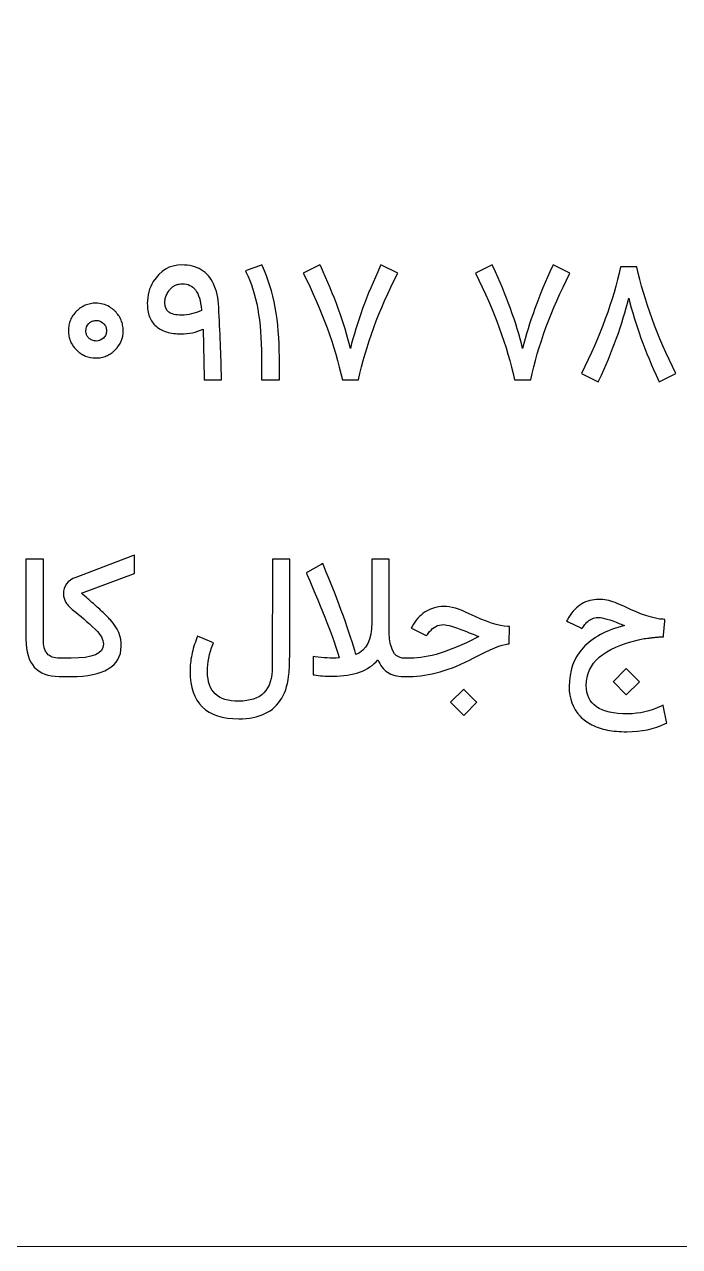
# Model space of a CAD drawing. Header units: millimetres. Extents: x -33 to 258, y -95 to 44.
# Drawn here: x 158.66 to 169.33, y -43.24 to -23.34 of the extents above; entities that cross this region are included whole.
import ezdxf

# ---------------------------------------------------------------- set-up
doc = ezdxf.new("R2010")
doc.units = ezdxf.units.MM
doc.header["$MEASUREMENT"] = 0
doc.layers.add('Layer 1', color=7, linetype='Continuous')

msp = doc.modelspace()

# ---------------------------------------------------------------- linework, layer by layer
at = {"layer": 'Layer 1', "color": 250, "lineweight": 18}
msp.add_open_spline([(150.0391, -3.4437), (150.0391, -3.4437), (185.0439, -3.4437), (185.0439, -3.4437), (186.3644, -3.4437), (187.4415, -4.5208), (187.4415, -5.8413), (187.4415, -5.8413), (187.4415, -40.8461), (187.4415, -40.8461), (187.4415, -42.1666), (186.3644, -43.2437), (185.0439, -43.2437), (185.0439, -43.2437), (150.0391, -43.2437), (150.0391, -43.2437), (148.7186, -43.2437), (147.6415, -42.1666), (147.6415, -40.8461), (147.6415, -40.8461), (147.6415, -5.8413), (147.6415, -5.8413), (147.6415, -4.5208), (148.7186, -3.4437), (150.0391, -3.4437)], degree=3, knots=[0, 0, 0, 0, 0.125, 0.125, 0.125, 0.25, 0.25, 0.25, 0.375, 0.375, 0.375, 0.5, 0.5, 0.5, 0.625, 0.625, 0.625, 0.75, 0.75, 0.75, 0.875, 0.875, 0.875, 1, 1, 1, 1], dxfattribs=at)
at = {"layer": 'Layer 1', "color": 250}
for points, knots in [([(161.2182, -28.3816), (161.128, -28.3816), (161.0478, -28.3712), (160.978, -28.3499), (160.9091, -28.3295), (160.8516, -28.2987), (160.8054, -28.257), (160.7587, -28.2162), (160.723, -28.165), (160.6994, -28.103), (160.6754, -28.0418), (160.6636, -27.9706), (160.6636, -27.8891), (160.6636, -27.7559), (160.6962, -27.6367), (160.7614, -27.5321), (160.8738, -27.3509), (161.0284, -27.2603), (161.225, -27.2603), (161.3495, -27.2603), (161.456, -27.2861), (161.5434, -27.3386), (161.63, -27.3908), (161.697, -27.4678), (161.7437, -27.5693), (161.7917, -27.6712), (161.8193, -27.7971), (161.8275, -27.9476), (161.8487, -28.3476), (161.8633, -28.7327), (161.8714, -29.1024), (161.8714, -29.1024), (161.8714, -29.1292), (161.8714, -29.1292), (161.8714, -29.1292), (161.8447, -29.1292), (161.8447, -29.1292), (161.8447, -29.1292), (161.6164, -29.1292), (161.6164, -29.1292), (161.6164, -29.1292), (161.5901, -29.1292), (161.5901, -29.1292), (161.5901, -29.1292), (161.5901, -29.1038), (161.5901, -29.1038), (161.5901, -29.1038), (161.5725, -28.3059), (161.5725, -28.3059), (161.4591, -28.3567), (161.3414, -28.3816), (161.2182, -28.3816)], [0, 0, 0, 0, 0.0588235, 0.0588235, 0.0588235, 0.1176471, 0.1176471, 0.1176471, 0.1764706, 0.1764706, 0.1764706, 0.2352941, 0.2352941, 0.2352941, 0.2941176, 0.2941176, 0.2941176, 0.3529412, 0.3529412, 0.3529412, 0.4117647, 0.4117647, 0.4117647, 0.4705882, 0.4705882, 0.4705882, 0.5294118, 0.5294118, 0.5294118, 0.5882353, 0.5882353, 0.5882353, 0.6470588, 0.6470588, 0.6470588, 0.7058824, 0.7058824, 0.7058824, 0.7647059, 0.7647059, 0.7647059, 0.8235294, 0.8235294, 0.8235294, 0.8823529, 0.8823529, 0.8823529, 0.9411765, 0.9411765, 0.9411765, 1, 1, 1, 1]), ([(162.5415, -27.2816), (162.7236, -27.6817), (162.8151, -28.1745), (162.8151, -28.7612), (162.8151, -28.7612), (162.8151, -29.1024), (162.8151, -29.1024), (162.8151, -29.1024), (162.8151, -29.1292), (162.8151, -29.1292), (162.8151, -29.1292), (162.7884, -29.1292), (162.7884, -29.1292), (162.7884, -29.1292), (162.5505, -29.1292), (162.5505, -29.1292), (162.5505, -29.1292), (162.5243, -29.1292), (162.5243, -29.1292), (162.5243, -29.1292), (162.5243, -29.1024), (162.5243, -29.1024), (162.5243, -29.1024), (162.5243, -28.7576), (162.5243, -28.7576), (162.5243, -28.1768), (162.4409, -27.7183), (162.2746, -27.3808), (162.2746, -27.3808), (162.2615, -27.3545), (162.2615, -27.3545), (162.2615, -27.3545), (162.2891, -27.3437), (162.2891, -27.3437), (162.2891, -27.3437), (162.5084, -27.2666), (162.5084, -27.2666), (162.5084, -27.2666), (162.5311, -27.259), (162.5311, -27.259), (162.5311, -27.259), (162.5415, -27.2816), (162.5415, -27.2816)], [0, 0, 0, 0, 0.0714286, 0.0714286, 0.0714286, 0.1428571, 0.1428571, 0.1428571, 0.2142857, 0.2142857, 0.2142857, 0.2857143, 0.2857143, 0.2857143, 0.3571429, 0.3571429, 0.3571429, 0.4285714, 0.4285714, 0.4285714, 0.5, 0.5, 0.5, 0.5714286, 0.5714286, 0.5714286, 0.6428571, 0.6428571, 0.6428571, 0.7142857, 0.7142857, 0.7142857, 0.7857143, 0.7857143, 0.7857143, 0.8571429, 0.8571429, 0.8571429, 0.9285714, 0.9285714, 0.9285714, 1, 1, 1, 1]), ([(164.7424, -27.3944), (164.4353, -27.9969), (164.2228, -28.5751), (164.105, -29.1292), (164.105, -29.1292), (163.8408, -29.1292), (163.8408, -29.1292), (163.7208, -28.5823), (163.5088, -28.0037), (163.2052, -27.3944), (163.2052, -27.3944), (163.4761, -27.2562), (163.4761, -27.2562), (163.4761, -27.2562), (163.4879, -27.2816), (163.4879, -27.2816), (163.7081, -27.7541), (163.8698, -28.2003), (163.9722, -28.6208), (164.0759, -28.1995), (164.2377, -27.7532), (164.4584, -27.2816), (164.4584, -27.2816), (164.4701, -27.2562), (164.4701, -27.2562), (164.4701, -27.2562), (164.7424, -27.3944), (164.7424, -27.3944)], [0, 0, 0, 0, 0.1111111, 0.1111111, 0.1111111, 0.2222222, 0.2222222, 0.2222222, 0.3333333, 0.3333333, 0.3333333, 0.4444444, 0.4444444, 0.4444444, 0.5555556, 0.5555556, 0.5555556, 0.6666667, 0.6666667, 0.6666667, 0.7777778, 0.7777778, 0.7777778, 0.8888889, 0.8888889, 0.8888889, 1, 1, 1, 1]), ([(167.5479, -27.3944), (167.2408, -27.9969), (167.0283, -28.5751), (166.9105, -29.1292), (166.9105, -29.1292), (166.6463, -29.1292), (166.6463, -29.1292), (166.5263, -28.5823), (166.3143, -28.0037), (166.0107, -27.3944), (166.0107, -27.3944), (166.2816, -27.2562), (166.2816, -27.2562), (166.2816, -27.2562), (166.2934, -27.2816), (166.2934, -27.2816), (166.5136, -27.7541), (166.6753, -28.2003), (166.7777, -28.6208), (166.8814, -28.1995), (167.0432, -27.7532), (167.2639, -27.2816), (167.2639, -27.2816), (167.2756, -27.2562), (167.2756, -27.2562), (167.2756, -27.2562), (167.5479, -27.3944), (167.5479, -27.3944)], [0, 0, 0, 0, 0.1111111, 0.1111111, 0.1111111, 0.2222222, 0.2222222, 0.2222222, 0.3333333, 0.3333333, 0.3333333, 0.4444444, 0.4444444, 0.4444444, 0.5555556, 0.5555556, 0.5555556, 0.6666667, 0.6666667, 0.6666667, 0.7777778, 0.7777778, 0.7777778, 0.8888889, 0.8888889, 0.8888889, 1, 1, 1, 1]), ([(168.0087, -29.1649), (168.0087, -29.1649), (167.7378, -29.0267), (167.7378, -29.0267), (168.0413, -28.4174), (168.2533, -27.8389), (168.3734, -27.2921), (168.3734, -27.2921), (168.6375, -27.2921), (168.6375, -27.2921), (168.7572, -27.8389), (168.9692, -28.4174), (169.2736, -29.0267), (169.2736, -29.0267), (169.0027, -29.1649), (169.0027, -29.1649), (169.0027, -29.1649), (168.9909, -29.1409), (168.9909, -29.1409), (168.7703, -28.6675), (168.609, -28.2208), (168.5061, -27.8003), (168.4029, -28.2235), (168.2406, -28.6702), (168.0205, -29.1409), (168.0205, -29.1409), (168.0087, -29.1649), (168.0087, -29.1649)], [0, 0, 0, 0, 0.1111111, 0.1111111, 0.1111111, 0.2222222, 0.2222222, 0.2222222, 0.3333333, 0.3333333, 0.3333333, 0.4444444, 0.4444444, 0.4444444, 0.5555556, 0.5555556, 0.5555556, 0.6666667, 0.6666667, 0.6666667, 0.7777778, 0.7777778, 0.7777778, 0.8888889, 0.8888889, 0.8888889, 1, 1, 1, 1]), ([(161.2223, -28.0767), (161.3328, -28.0767), (161.4406, -28.0518), (161.5462, -28.0024), (161.5462, -28.0024), (161.5448, -27.9888), (161.5448, -27.9888), (161.5384, -27.9145), (161.5275, -27.8511), (161.5117, -27.799), (161.4954, -27.746), (161.475, -27.702), (161.4492, -27.6676), (161.4224, -27.634), (161.3917, -27.6087), (161.3564, -27.5919), (161.3219, -27.5751), (161.282, -27.5671), (161.2367, -27.5671), (161.2182, -27.5671), (161.2005, -27.5683), (161.1837, -27.5707), (161.1669, -27.5734), (161.151, -27.5779), (161.1361, -27.5842), (161.1208, -27.5892), (161.1067, -27.5965), (161.0936, -27.6055), (161.08, -27.6132), (161.0673, -27.6232), (161.0551, -27.6345), (161.0432, -27.6459), (161.0324, -27.659), (161.022, -27.673), (161.0048, -27.6961), (160.9912, -27.7188), (160.9807, -27.7405), (160.9699, -27.7637), (160.9622, -27.7863), (160.9568, -27.8085), (160.9512, -27.8316), (160.9486, -27.8542), (160.9486, -27.8774), (160.9486, -27.9448), (160.9703, -27.9947), (161.0138, -28.0273), (161.0573, -28.0599), (161.1266, -28.0767), (161.2223, -28.0767)], [0, 0, 0, 0, 0.0625, 0.0625, 0.0625, 0.125, 0.125, 0.125, 0.1875, 0.1875, 0.1875, 0.25, 0.25, 0.25, 0.3125, 0.3125, 0.3125, 0.375, 0.375, 0.375, 0.4375, 0.4375, 0.4375, 0.5, 0.5, 0.5, 0.5625, 0.5625, 0.5625, 0.625, 0.625, 0.625, 0.6875, 0.6875, 0.6875, 0.75, 0.75, 0.75, 0.8125, 0.8125, 0.8125, 0.875, 0.875, 0.875, 0.9375, 0.9375, 0.9375, 1, 1, 1, 1]), ([(159.4526, -28.083), (159.4689, -28.059), (159.4879, -28.0363), (159.5093, -28.0146), (159.531, -27.9933), (159.5541, -27.9743), (159.5777, -27.9575), (159.6016, -27.9412), (159.6271, -27.9272), (159.6533, -27.9158), (159.7067, -27.8937), (159.7634, -27.8828), (159.8245, -27.8828), (159.8653, -27.8828), (159.9043, -27.8878), (159.941, -27.8973), (159.9777, -27.9073), (160.0126, -27.9222), (160.0466, -27.9426), (160.0525, -27.9458), (160.0588, -27.9499), (160.0656, -27.9543), (160.0724, -27.9589), (160.0787, -27.9635), (160.0846, -27.9675), (160.0909, -27.9721), (160.0973, -27.977), (160.1036, -27.9825), (160.1095, -27.9874), (160.1154, -27.9929), (160.1213, -27.9983), (160.1272, -28.0033), (160.1331, -28.0087), (160.1394, -28.0142), (160.1825, -28.0586), (160.2155, -28.1066), (160.2372, -28.1587), (160.2482, -28.1855), (160.2563, -28.2126), (160.2622, -28.2412), (160.2676, -28.2692), (160.2708, -28.2991), (160.2708, -28.33), (160.2708, -28.4522), (160.2269, -28.5569), (160.1394, -28.6448), (160.1286, -28.6552), (160.1177, -28.6652), (160.1059, -28.6751), (160.0946, -28.6847), (160.0828, -28.6938), (160.0701, -28.7014), (160.0466, -28.7177), (160.0212, -28.7309), (159.9944, -28.7422), (159.9682, -28.7531), (159.9405, -28.7612), (159.9124, -28.7667), (159.8839, -28.7721), (159.8549, -28.7749), (159.8245, -28.7749), (159.7634, -28.7749), (159.7067, -28.764), (159.6533, -28.7427), (159.6492, -28.7408), (159.6447, -28.7391), (159.6402, -28.7368), (159.6356, -28.7345), (159.6315, -28.7323), (159.6275, -28.73), (159.6234, -28.7282), (159.6193, -28.7259), (159.6148, -28.7237), (159.6107, -28.7214), (159.6066, -28.7196), (159.603, -28.7177), (159.5862, -28.7078), (159.5699, -28.6969), (159.5546, -28.6843), (159.5391, -28.672), (159.5237, -28.6588), (159.5088, -28.6448), (159.5006, -28.6357), (159.4929, -28.6267), (159.4848, -28.6172), (159.477, -28.6081), (159.4694, -28.5986), (159.4621, -28.5895), (159.4553, -28.58), (159.4485, -28.5705), (159.4426, -28.561), (159.4363, -28.551), (159.4304, -28.541), (159.4249, -28.5311), (159.42, -28.5211), (159.415, -28.5107), (159.4105, -28.4999), (159.4, -28.4736), (159.3919, -28.4459), (159.3864, -28.4178), (159.3815, -28.3893), (159.3787, -28.3599), (159.3787, -28.3295), (159.3787, -28.2987), (159.3815, -28.2692), (159.3864, -28.2412), (159.3919, -28.2126), (159.4, -28.1855), (159.4114, -28.1587), (159.4222, -28.1324), (159.4358, -28.1071), (159.4526, -28.083)], [0, 0, 0, 0, 0.027027, 0.027027, 0.027027, 0.0540541, 0.0540541, 0.0540541, 0.0810811, 0.0810811, 0.0810811, 0.1081081, 0.1081081, 0.1081081, 0.1351351, 0.1351351, 0.1351351, 0.1621622, 0.1621622, 0.1621622, 0.1891892, 0.1891892, 0.1891892, 0.2162162, 0.2162162, 0.2162162, 0.2432432, 0.2432432, 0.2432432, 0.2702703, 0.2702703, 0.2702703, 0.2972973, 0.2972973, 0.2972973, 0.3243243, 0.3243243, 0.3243243, 0.3513514, 0.3513514, 0.3513514, 0.3783784, 0.3783784, 0.3783784, 0.4054054, 0.4054054, 0.4054054, 0.4324324, 0.4324324, 0.4324324, 0.4594595, 0.4594595, 0.4594595, 0.4864865, 0.4864865, 0.4864865, 0.5135135, 0.5135135, 0.5135135, 0.5405405, 0.5405405, 0.5405405, 0.5675676, 0.5675676, 0.5675676, 0.5945946, 0.5945946, 0.5945946, 0.6216216, 0.6216216, 0.6216216, 0.6486486, 0.6486486, 0.6486486, 0.6756757, 0.6756757, 0.6756757, 0.7027027, 0.7027027, 0.7027027, 0.7297297, 0.7297297, 0.7297297, 0.7567568, 0.7567568, 0.7567568, 0.7837838, 0.7837838, 0.7837838, 0.8108108, 0.8108108, 0.8108108, 0.8378378, 0.8378378, 0.8378378, 0.8648649, 0.8648649, 0.8648649, 0.8918919, 0.8918919, 0.8918919, 0.9189189, 0.9189189, 0.9189189, 0.9459459, 0.9459459, 0.9459459, 0.972973, 0.972973, 0.972973, 1, 1, 1, 1]), ([(159.6628, -28.3313), (159.6628, -28.3404), (159.6633, -28.349), (159.6646, -28.358), (159.666, -28.3667), (159.6682, -28.3753), (159.6705, -28.3838), (159.6732, -28.3921), (159.6764, -28.4001), (159.68, -28.4079), (159.6836, -28.4151), (159.6877, -28.4224), (159.6931, -28.4287), (159.6986, -28.4355), (159.7045, -28.4423), (159.7103, -28.4495), (159.7194, -28.4573), (159.7281, -28.4646), (159.7371, -28.4709), (159.7457, -28.4767), (159.7552, -28.4817), (159.7648, -28.4853), (159.7851, -28.4935), (159.8074, -28.4976), (159.8313, -28.4985), (159.878, -28.4976), (159.9179, -28.4813), (159.951, -28.4495), (159.9668, -28.4337), (159.9785, -28.4156), (159.9868, -28.3952), (159.9908, -28.3852), (159.994, -28.3753), (159.9958, -28.3644), (159.9976, -28.3539), (159.9985, -28.3426), (159.9985, -28.3313), (159.9985, -28.3073), (159.9944, -28.2855), (159.9868, -28.266), (159.9831, -28.2565), (159.9781, -28.2475), (159.9717, -28.2385), (159.9659, -28.2298), (159.9586, -28.2208), (159.951, -28.2117), (159.9179, -28.18), (159.8775, -28.1641), (159.83, -28.1641), (159.8187, -28.1641), (159.8074, -28.165), (159.796, -28.1673), (159.7851, -28.1696), (159.7747, -28.1723), (159.7648, -28.1759), (159.7588, -28.1787), (159.7525, -28.1818), (159.7462, -28.1855), (159.7403, -28.1891), (159.7344, -28.1927), (159.7285, -28.1972), (159.7226, -28.2017), (159.7167, -28.2067), (159.7103, -28.2117), (159.6787, -28.2448), (159.6628, -28.2847), (159.6628, -28.3313)], [0, 0, 0, 0, 0.0454545, 0.0454545, 0.0454545, 0.0909091, 0.0909091, 0.0909091, 0.1363636, 0.1363636, 0.1363636, 0.1818182, 0.1818182, 0.1818182, 0.2272727, 0.2272727, 0.2272727, 0.2727273, 0.2727273, 0.2727273, 0.3181818, 0.3181818, 0.3181818, 0.3636364, 0.3636364, 0.3636364, 0.4090909, 0.4090909, 0.4090909, 0.4545455, 0.4545455, 0.4545455, 0.5, 0.5, 0.5, 0.5454545, 0.5454545, 0.5454545, 0.5909091, 0.5909091, 0.5909091, 0.6363636, 0.6363636, 0.6363636, 0.6818182, 0.6818182, 0.6818182, 0.7272727, 0.7272727, 0.7272727, 0.7727273, 0.7727273, 0.7727273, 0.8181818, 0.8181818, 0.8181818, 0.8636364, 0.8636364, 0.8636364, 0.9090909, 0.9090909, 0.9090909, 0.9545455, 0.9545455, 0.9545455, 1, 1, 1, 1]), ([(159.2573, -33.9609), (159.2573, -33.9609), (159.2568, -33.9609), (159.2568, -33.9609), (159.2568, -33.9609), (159.2556, -33.9609), (159.2556, -33.9609), (159.2556, -33.9609), (159.2555, -33.9609), (159.2555, -33.9609), (159.2555, -33.9609), (159.2553, -33.9609), (159.2553, -33.9609), (159.2553, -33.9609), (159.2549, -33.9609), (159.2549, -33.9609), (159.2549, -33.9609), (159.2545, -33.9609), (159.2545, -33.9609), (159.2545, -33.9609), (159.2544, -33.9609), (159.2544, -33.9609), (159.2544, -33.9609), (159.2537, -33.9609), (159.2537, -33.9609), (159.2537, -33.9609), (159.253, -33.9609), (159.253, -33.9609), (159.253, -33.9609), (159.2522, -33.9609), (159.2522, -33.9609), (159.2522, -33.9609), (159.2519, -33.9609), (159.2519, -33.9609), (159.2519, -33.9609), (159.2512, -33.9609), (159.2512, -33.9609), (159.2512, -33.9609), (159.2502, -33.9609), (159.2502, -33.9609), (159.2502, -33.9609), (159.2495, -33.9609), (159.2495, -33.9609), (159.2495, -33.9609), (159.2491, -33.9609), (159.2491, -33.9609), (159.2491, -33.9609), (159.2479, -33.9609), (159.2479, -33.9609), (159.2479, -33.9609), (159.2473, -33.9609), (159.2473, -33.9609), (159.2473, -33.9609), (159.2467, -33.9609), (159.2467, -33.9609), (159.2467, -33.9609), (159.2454, -33.9609), (159.2454, -33.9609), (159.2454, -33.9609), (159.2452, -33.9609), (159.2452, -33.9609), (159.2452, -33.9609), (159.2442, -33.9609), (159.2442, -33.9609), (159.2442, -33.9609), (159.2434, -33.9609), (159.2434, -33.9609), (159.2434, -33.9609), (159.2429, -33.9609), (159.2429, -33.9609), (159.2429, -33.9609), (159.2418, -33.9609), (159.2418, -33.9609), (159.2418, -33.9609), (159.2416, -33.9609), (159.2416, -33.9609), (159.2416, -33.9609), (159.2403, -33.9609), (159.2403, -33.9609), (159.2403, -33.9609), (159.2402, -33.9609), (159.2402, -33.9609), (159.2402, -33.9609), (159.2392, -33.9609), (159.2392, -33.9609), (159.2392, -33.9609), (159.239, -33.9609), (159.239, -33.9609), (159.239, -33.9609), (159.2382, -33.9609), (159.2382, -33.9609), (159.2382, -33.9609), (159.2377, -33.9609), (159.2377, -33.9609), (159.2377, -33.9609), (159.2376, -33.9609), (159.2376, -33.9609), (159.2376, -33.9609), (159.2372, -33.9609), (159.2372, -33.9609), (159.2372, -33.9609), (159.237, -33.9609), (159.237, -33.9609), (159.237, -33.9609), (159.2364, -33.9609), (159.2364, -33.9609), (159.2364, -33.9609), (159.2354, -33.9609), (159.2354, -33.9609), (159.2354, -33.9609), (159.2352, -33.9609), (159.2352, -33.9609), (159.2352, -33.9609), (159.234, -33.9609), (159.234, -33.9609), (159.234, -33.9609), (159.2338, -33.9609), (159.2338, -33.9609), (159.2338, -33.9609), (159.233, -33.9609), (159.233, -33.9609), (159.233, -33.9609), (159.2275, -33.9609), (159.2275, -33.9609), (159.0491, -33.9609), (158.914, -33.9096), (158.823, -33.8077), (158.732, -33.7054), (158.6862, -33.5554), (158.6862, -33.3584), (158.6862, -33.3584), (158.6862, -32.079), (158.6862, -32.079), (158.6862, -32.079), (158.6862, -32.0523), (158.6862, -32.0523), (158.6862, -32.0523), (158.7129, -32.0523), (158.7129, -32.0523), (158.7129, -32.0523), (158.9439, -32.0523), (158.9439, -32.0523), (158.9439, -32.0523), (158.9702, -32.0523), (158.9702, -32.0523), (158.9702, -32.0523), (158.9702, -32.079), (158.9702, -32.079), (158.9702, -32.079), (158.9702, -33.3556), (158.9702, -33.3556), (158.9702, -33.4607), (158.9915, -33.5387), (159.0341, -33.5894), (159.0766, -33.6388), (159.1423, -33.6636), (159.2316, -33.6636), (159.2316, -33.6636), (159.2327, -33.6636), (159.2327, -33.6636), (159.2327, -33.6636), (159.2332, -33.6636), (159.2332, -33.6636), (159.2332, -33.6636), (159.2338, -33.6636), (159.2338, -33.6636), (159.2338, -33.6636), (159.2339, -33.6636), (159.2339, -33.6636), (159.2339, -33.6636), (159.2346, -33.6636), (159.2346, -33.6636), (159.2346, -33.6636), (159.2354, -33.6636), (159.2354, -33.6636), (159.2354, -33.6636), (159.2354, -33.6636), (159.2354, -33.6636), (159.2354, -33.6636), (159.2362, -33.6636), (159.2362, -33.6636), (159.2362, -33.6636), (159.237, -33.6636), (159.237, -33.6636), (159.237, -33.6636), (159.2372, -33.6636), (159.2372, -33.6636), (159.2372, -33.6636), (159.2376, -33.6636), (159.2376, -33.6636), (159.2376, -33.6636), (159.2382, -33.6636), (159.2382, -33.6636), (159.2382, -33.6636), (159.2382, -33.6636), (159.2382, -33.6636), (159.2382, -33.6636), (159.2391, -33.6636), (159.2391, -33.6636), (159.2391, -33.6636), (159.2392, -33.6636), (159.2392, -33.6636), (159.2392, -33.6636), (159.2402, -33.6636), (159.2402, -33.6636), (159.2402, -33.6636), (159.2403, -33.6636), (159.2403, -33.6636), (159.2403, -33.6636), (159.2414, -33.6636), (159.2414, -33.6636), (159.2414, -33.6636), (159.2417, -33.6636), (159.2417, -33.6636), (159.2417, -33.6636), (159.2425, -33.6636), (159.2425, -33.6636), (159.2425, -33.6636), (159.2433, -33.6636), (159.2433, -33.6636), (159.2433, -33.6636), (159.2436, -33.6636), (159.2436, -33.6636), (159.2436, -33.6636), (159.2447, -33.6636), (159.2447, -33.6636), (159.2447, -33.6636), (159.2451, -33.6636), (159.2451, -33.6636), (159.2451, -33.6636), (159.2458, -33.6636), (159.2458, -33.6636), (159.2458, -33.6636), (159.247, -33.6636), (159.247, -33.6636), (159.247, -33.6636), (159.2472, -33.6636), (159.2472, -33.6636), (159.2472, -33.6636), (159.248, -33.6636), (159.248, -33.6636), (159.248, -33.6636), (159.249, -33.6636), (159.249, -33.6636), (159.249, -33.6636), (159.2494, -33.6636), (159.2494, -33.6636), (159.2494, -33.6636), (159.25, -33.6636), (159.25, -33.6636), (159.25, -33.6636), (159.251, -33.6636), (159.251, -33.6636), (159.251, -33.6636), (159.2518, -33.6636), (159.2518, -33.6636), (159.2518, -33.6636), (159.2526, -33.6636), (159.2526, -33.6636), (159.2526, -33.6636), (159.2533, -33.6636), (159.2533, -33.6636), (159.2533, -33.6636), (159.254, -33.6636), (159.254, -33.6636), (159.254, -33.6636), (159.2545, -33.6636), (159.2545, -33.6636), (159.2545, -33.6636), (159.2545, -33.6636), (159.2545, -33.6636), (159.2545, -33.6636), (159.255, -33.6636), (159.255, -33.6636), (159.255, -33.6636), (159.2553, -33.6636), (159.2553, -33.6636), (159.2553, -33.6636), (159.2555, -33.6636), (159.2555, -33.6636), (159.2555, -33.6636), (159.2556, -33.6636), (159.2556, -33.6636), (159.2556, -33.6636), (159.2564, -33.6636), (159.2564, -33.6636), (159.2564, -33.6636), (159.2571, -33.6636), (159.2571, -33.6636), (159.2571, -33.6636), (159.4255, -33.6636), (159.4255, -33.6636), (159.7734, -33.6636), (159.9479, -33.588), (159.9487, -33.4368), (159.9487, -33.3579), (159.9057, -33.2777), (159.8201, -33.1962), (159.6846, -33.0706), (159.5642, -32.9669), (159.4591, -32.8845), (159.4056, -32.8428), (159.3657, -32.7993), (159.3381, -32.7545), (159.3109, -32.7092), (159.2968, -32.663), (159.2968, -32.6149), (159.2968, -32.4885), (159.3648, -32.3993), (159.5002, -32.3467), (159.5002, -32.3467), (160.4199, -31.9979), (160.4199, -31.9979), (160.4199, -31.9979), (160.4557, -31.9848), (160.4557, -31.9848), (160.4557, -31.9848), (160.4557, -32.0233), (160.4557, -32.0233), (160.4557, -32.0233), (160.4557, -32.2634), (160.4557, -32.2634), (160.4557, -32.2634), (160.4557, -32.2806), (160.4557, -32.2806), (160.4557, -32.2806), (160.4385, -32.2874), (160.4385, -32.2874), (160.4385, -32.2874), (159.589, -32.6046), (159.589, -32.6046), (159.6606, -32.6657), (159.7258, -32.7219), (159.7847, -32.7735), (159.8436, -32.8256), (159.8962, -32.8736), (159.9428, -32.9185), (159.9891, -32.9628), (160.029, -33.0041), (160.0629, -33.0412), (160.183, -33.1703), (160.2419, -33.313), (160.2392, -33.4698), (160.2364, -33.6342), (160.1662, -33.7575), (160.028, -33.8386), (159.8903, -33.9201), (159.6896, -33.9609), (159.4269, -33.9609), (159.4269, -33.9609), (159.2573, -33.9609), (159.2573, -33.9609)], [0, 0, 0, 0, 0.008547, 0.008547, 0.008547, 0.017094, 0.017094, 0.017094, 0.025641, 0.025641, 0.025641, 0.034188, 0.034188, 0.034188, 0.042735, 0.042735, 0.042735, 0.0512821, 0.0512821, 0.0512821, 0.0598291, 0.0598291, 0.0598291, 0.0683761, 0.0683761, 0.0683761, 0.0769231, 0.0769231, 0.0769231, 0.0854701, 0.0854701, 0.0854701, 0.0940171, 0.0940171, 0.0940171, 0.1025641, 0.1025641, 0.1025641, 0.1111111, 0.1111111, 0.1111111, 0.1196581, 0.1196581, 0.1196581, 0.1282051, 0.1282051, 0.1282051, 0.1367521, 0.1367521, 0.1367521, 0.1452991, 0.1452991, 0.1452991, 0.1538462, 0.1538462, 0.1538462, 0.1623932, 0.1623932, 0.1623932, 0.1709402, 0.1709402, 0.1709402, 0.1794872, 0.1794872, 0.1794872, 0.1880342, 0.1880342, 0.1880342, 0.1965812, 0.1965812, 0.1965812, 0.2051282, 0.2051282, 0.2051282, 0.2136752, 0.2136752, 0.2136752, 0.2222222, 0.2222222, 0.2222222, 0.2307692, 0.2307692, 0.2307692, 0.2393162, 0.2393162, 0.2393162, 0.2478632, 0.2478632, 0.2478632, 0.2564103, 0.2564103, 0.2564103, 0.2649573, 0.2649573, 0.2649573, 0.2735043, 0.2735043, 0.2735043, 0.2820513, 0.2820513, 0.2820513, 0.2905983, 0.2905983, 0.2905983, 0.2991453, 0.2991453, 0.2991453, 0.3076923, 0.3076923, 0.3076923, 0.3162393, 0.3162393, 0.3162393, 0.3247863, 0.3247863, 0.3247863, 0.3333333, 0.3333333, 0.3333333, 0.3418803, 0.3418803, 0.3418803, 0.3504274, 0.3504274, 0.3504274, 0.3589744, 0.3589744, 0.3589744, 0.3675214, 0.3675214, 0.3675214, 0.3760684, 0.3760684, 0.3760684, 0.3846154, 0.3846154, 0.3846154, 0.3931624, 0.3931624, 0.3931624, 0.4017094, 0.4017094, 0.4017094, 0.4102564, 0.4102564, 0.4102564, 0.4188034, 0.4188034, 0.4188034, 0.4273504, 0.4273504, 0.4273504, 0.4358974, 0.4358974, 0.4358974, 0.4444444, 0.4444444, 0.4444444, 0.4529915, 0.4529915, 0.4529915, 0.4615385, 0.4615385, 0.4615385, 0.4700855, 0.4700855, 0.4700855, 0.4786325, 0.4786325, 0.4786325, 0.4871795, 0.4871795, 0.4871795, 0.4957265, 0.4957265, 0.4957265, 0.5042735, 0.5042735, 0.5042735, 0.5128205, 0.5128205, 0.5128205, 0.5213675, 0.5213675, 0.5213675, 0.5299145, 0.5299145, 0.5299145, 0.5384615, 0.5384615, 0.5384615, 0.5470085, 0.5470085, 0.5470085, 0.5555556, 0.5555556, 0.5555556, 0.5641026, 0.5641026, 0.5641026, 0.5726496, 0.5726496, 0.5726496, 0.5811966, 0.5811966, 0.5811966, 0.5897436, 0.5897436, 0.5897436, 0.5982906, 0.5982906, 0.5982906, 0.6068376, 0.6068376, 0.6068376, 0.6153846, 0.6153846, 0.6153846, 0.6239316, 0.6239316, 0.6239316, 0.6324786, 0.6324786, 0.6324786, 0.6410256, 0.6410256, 0.6410256, 0.6495726, 0.6495726, 0.6495726, 0.6581197, 0.6581197, 0.6581197, 0.6666667, 0.6666667, 0.6666667, 0.6752137, 0.6752137, 0.6752137, 0.6837607, 0.6837607, 0.6837607, 0.6923077, 0.6923077, 0.6923077, 0.7008547, 0.7008547, 0.7008547, 0.7094017, 0.7094017, 0.7094017, 0.7179487, 0.7179487, 0.7179487, 0.7264957, 0.7264957, 0.7264957, 0.7350427, 0.7350427, 0.7350427, 0.7435897, 0.7435897, 0.7435897, 0.7521368, 0.7521368, 0.7521368, 0.7606838, 0.7606838, 0.7606838, 0.7692308, 0.7692308, 0.7692308, 0.7777778, 0.7777778, 0.7777778, 0.7863248, 0.7863248, 0.7863248, 0.7948718, 0.7948718, 0.7948718, 0.8034188, 0.8034188, 0.8034188, 0.8119658, 0.8119658, 0.8119658, 0.8205128, 0.8205128, 0.8205128, 0.8290598, 0.8290598, 0.8290598, 0.8376068, 0.8376068, 0.8376068, 0.8461538, 0.8461538, 0.8461538, 0.8547009, 0.8547009, 0.8547009, 0.8632479, 0.8632479, 0.8632479, 0.8717949, 0.8717949, 0.8717949, 0.8803419, 0.8803419, 0.8803419, 0.8888889, 0.8888889, 0.8888889, 0.8974359, 0.8974359, 0.8974359, 0.9059829, 0.9059829, 0.9059829, 0.9145299, 0.9145299, 0.9145299, 0.9230769, 0.9230769, 0.9230769, 0.9316239, 0.9316239, 0.9316239, 0.9401709, 0.9401709, 0.9401709, 0.9487179, 0.9487179, 0.9487179, 0.957265, 0.957265, 0.957265, 0.965812, 0.965812, 0.965812, 0.974359, 0.974359, 0.974359, 0.982906, 0.982906, 0.982906, 0.991453, 0.991453, 0.991453, 1, 1, 1, 1]), ([(162.7, -33.8014), (162.7, -33.8014), (162.704, -32.079), (162.704, -32.079), (162.704, -32.079), (162.704, -32.0523), (162.704, -32.0523), (162.704, -32.0523), (162.7307, -32.0523), (162.7307, -32.0523), (162.7307, -32.0523), (162.9586, -32.0523), (162.9586, -32.0523), (162.9586, -32.0523), (162.9854, -32.0523), (162.9854, -32.0523), (162.9854, -32.0523), (162.9854, -32.079), (162.9854, -32.079), (162.9854, -32.079), (162.984, -33.5373), (162.984, -33.5373), (162.984, -33.665), (162.9799, -33.7851), (162.9722, -33.8984), (162.9595, -34.0641), (162.9205, -34.2023), (162.8553, -34.3138), (162.7896, -34.4262), (162.6981, -34.5104), (162.5808, -34.5661), (162.4639, -34.6228), (162.3212, -34.6508), (162.1532, -34.6508), (161.8904, -34.6508), (161.6924, -34.5861), (161.5588, -34.4561), (161.4251, -34.3269), (161.3585, -34.1349), (161.3594, -33.8798), (161.3594, -33.7887), (161.3689, -33.6986), (161.3875, -33.6093), (161.407, -33.5147), (161.4351, -33.4222), (161.4722, -33.3316), (161.4722, -33.3316), (161.4818, -33.3067), (161.4818, -33.3067), (161.4818, -33.3067), (161.5067, -33.3171), (161.5067, -33.3171), (161.5067, -33.3171), (161.7164, -33.4037), (161.7164, -33.4037), (161.7164, -33.4037), (161.7418, -33.4141), (161.7418, -33.4141), (161.7418, -33.4141), (161.7313, -33.4381), (161.7313, -33.4381), (161.6738, -33.5857), (161.6449, -33.7344), (161.6449, -33.8838), (161.6449, -34.0456), (161.6865, -34.1661), (161.7694, -34.2449), (161.8537, -34.3237), (161.9819, -34.3632), (162.1545, -34.3632), (162.3384, -34.3632), (162.4752, -34.3169), (162.5645, -34.225), (162.6542, -34.133), (162.699, -33.9916), (162.7, -33.8014)], [0, 0, 0, 0, 0.04, 0.04, 0.04, 0.08, 0.08, 0.08, 0.12, 0.12, 0.12, 0.16, 0.16, 0.16, 0.2, 0.2, 0.2, 0.24, 0.24, 0.24, 0.28, 0.28, 0.28, 0.32, 0.32, 0.32, 0.36, 0.36, 0.36, 0.4, 0.4, 0.4, 0.44, 0.44, 0.44, 0.48, 0.48, 0.48, 0.52, 0.52, 0.52, 0.56, 0.56, 0.56, 0.6, 0.6, 0.6, 0.64, 0.64, 0.64, 0.68, 0.68, 0.68, 0.72, 0.72, 0.72, 0.76, 0.76, 0.76, 0.8, 0.8, 0.8, 0.84, 0.84, 0.84, 0.88, 0.88, 0.88, 0.92, 0.92, 0.92, 0.96, 0.96, 0.96, 1, 1, 1, 1]), ([(164.0604, -33.6039), (164.2339, -33.5355), (164.3208, -33.3629), (164.3208, -33.0847), (164.3208, -33.0847), (164.3208, -32.079), (164.3208, -32.079), (164.3208, -32.079), (164.3208, -32.0523), (164.3208, -32.0523), (164.3208, -32.0523), (164.3471, -32.0523), (164.3471, -32.0523), (164.3471, -32.0523), (164.5768, -32.0523), (164.5768, -32.0523), (164.5768, -32.0523), (164.6035, -32.0523), (164.6035, -32.0523), (164.6035, -32.0523), (164.6035, -32.079), (164.6035, -32.079), (164.6035, -32.079), (164.6035, -33.2057), (164.6035, -33.2057), (164.6035, -33.3117), (164.6135, -33.3991), (164.6334, -33.467), (164.6534, -33.5355), (164.6819, -33.5853), (164.7191, -33.6171), (164.7553, -33.6483), (164.8011, -33.6636), (164.8568, -33.6636), (164.8568, -33.6636), (164.8659, -33.6636), (164.8659, -33.6636), (164.8659, -33.6636), (164.8667, -33.6636), (164.8667, -33.6636), (164.8667, -33.6636), (164.8674, -33.6636), (164.8674, -33.6636), (164.8674, -33.6636), (164.8683, -33.6636), (164.8683, -33.6636), (164.8683, -33.6636), (164.8688, -33.6636), (164.8688, -33.6636), (164.8688, -33.6636), (164.8699, -33.6636), (164.8699, -33.6636), (164.8699, -33.6636), (164.8699, -33.6636), (164.8699, -33.6636), (164.8699, -33.6636), (164.8701, -33.6636), (164.8701, -33.6636), (164.8701, -33.6636), (164.8703, -33.6636), (164.8703, -33.6636), (164.8703, -33.6636), (164.8707, -33.6636), (164.8707, -33.6636), (164.8707, -33.6636), (164.8712, -33.6636), (164.8712, -33.6636), (164.8712, -33.6636), (164.8719, -33.6636), (164.8719, -33.6636), (164.8719, -33.6636), (164.8719, -33.6636), (164.8719, -33.6636), (164.8719, -33.6636), (164.8725, -33.6636), (164.8725, -33.6636), (164.8725, -33.6636), (164.8733, -33.6636), (164.8733, -33.6636), (164.8733, -33.6636), (164.8735, -33.6636), (164.8735, -33.6636), (164.8735, -33.6636), (164.8742, -33.6636), (164.8742, -33.6636), (164.8742, -33.6636), (164.8751, -33.6636), (164.8751, -33.6636), (164.8751, -33.6636), (164.8761, -33.6636), (164.8761, -33.6636), (164.8761, -33.6636), (164.8767, -33.6636), (164.8767, -33.6636), (164.8767, -33.6636), (164.8772, -33.6636), (164.8772, -33.6636), (164.8772, -33.6636), (164.8782, -33.6636), (164.8782, -33.6636), (164.8782, -33.6636), (164.8784, -33.6636), (164.8784, -33.6636), (164.8784, -33.6636), (164.8796, -33.6636), (164.8796, -33.6636), (164.8796, -33.6636), (164.881, -33.6636), (164.881, -33.6636), (164.881, -33.6636), (164.8811, -33.6636), (164.8811, -33.6636), (164.8811, -33.6636), (164.8823, -33.6636), (164.8823, -33.6636), (164.8823, -33.6636), (164.8825, -33.6636), (164.8825, -33.6636), (164.8825, -33.6636), (164.8838, -33.6636), (164.8838, -33.6636), (164.8838, -33.6636), (164.885, -33.6636), (164.885, -33.6636), (164.885, -33.6636), (164.8852, -33.6636), (164.8852, -33.6636), (164.8852, -33.6636), (164.8862, -33.6636), (164.8862, -33.6636), (164.8862, -33.6636), (164.8868, -33.6636), (164.8868, -33.6636), (164.8868, -33.6636), (164.8871, -33.6636), (164.8871, -33.6636), (164.8871, -33.6636), (164.8881, -33.6636), (164.8881, -33.6636), (164.8881, -33.6636), (164.8883, -33.6636), (164.8883, -33.6636), (164.8883, -33.6636), (164.8888, -33.6636), (164.8888, -33.6636), (164.8888, -33.6636), (164.8894, -33.6636), (164.8894, -33.6636), (164.8894, -33.6636), (164.8898, -33.6636), (164.8898, -33.6636), (164.8898, -33.6636), (164.89, -33.6636), (164.89, -33.6636), (164.89, -33.6636), (164.8902, -33.6636), (164.8902, -33.6636), (164.8902, -33.6636), (164.8902, -33.6636), (164.8902, -33.6636), (164.8902, -33.6636), (164.891, -33.6636), (164.891, -33.6636), (164.891, -33.6636), (164.8917, -33.6636), (164.8917, -33.6636), (164.8917, -33.6636), (164.8918, -33.6636), (164.8918, -33.6636), (164.8918, -33.6636), (164.9496, -33.6636), (164.9496, -33.6636), (165.2373, -33.6636), (165.5943, -33.5536), (166.0205, -33.3329), (166.0205, -33.3329), (166.0645, -33.3103), (166.0645, -33.3103), (166.0387, -33.3017), (166.0074, -33.2899), (165.9698, -33.2745), (165.9322, -33.2596), (165.8869, -33.241), (165.8335, -33.2188), (165.6635, -33.1509), (165.5489, -33.1169), (165.49, -33.1169), (165.3977, -33.1169), (165.322, -33.155), (165.2631, -33.231), (165.2631, -33.231), (165.2259, -33.2786), (165.2259, -33.2786), (165.2259, -33.2786), (165.2123, -33.2959), (165.2123, -33.2959), (165.2123, -33.2959), (165.1938, -33.2867), (165.1938, -33.2867), (165.1938, -33.2867), (164.9894, -33.1857), (164.9894, -33.1857), (164.9894, -33.1857), (164.9632, -33.1726), (164.9632, -33.1726), (164.9632, -33.1726), (164.979, -33.1486), (164.979, -33.1486), (164.979, -33.1486), (165.0003, -33.1115), (165.0003, -33.1115), (165.0574, -33.0159), (165.1276, -32.9438), (165.2106, -32.8958), (165.2934, -32.8473), (165.3868, -32.8229), (165.4909, -32.8219), (165.6078, -32.8219), (165.7465, -32.8609), (165.9068, -32.9389), (166.1791, -33.0716), (166.3893, -33.1409), (166.537, -33.1472), (166.537, -33.1472), (166.5623, -33.1486), (166.5623, -33.1486), (166.5623, -33.1486), (166.5623, -33.1753), (166.5623, -33.1753), (166.5623, -33.1753), (166.5596, -33.4045), (166.5596, -33.4045), (166.5596, -33.4045), (166.5596, -33.4286), (166.5596, -33.4286), (166.5596, -33.4286), (166.5356, -33.4313), (166.5356, -33.4313), (166.4373, -33.4404), (166.253, -33.516), (165.9825, -33.6582), (165.5992, -33.8599), (165.2495, -33.9609), (164.9337, -33.9609), (164.9337, -33.9609), (164.8915, -33.9609), (164.8915, -33.9609), (164.8915, -33.9609), (164.8914, -33.9609), (164.8914, -33.9609), (164.8914, -33.9609), (164.8902, -33.9609), (164.8902, -33.9609), (164.8902, -33.9609), (164.8901, -33.9609), (164.8901, -33.9609), (164.8901, -33.9609), (164.8899, -33.9609), (164.8899, -33.9609), (164.8899, -33.9609), (164.8897, -33.9609), (164.8897, -33.9609), (164.8897, -33.9609), (164.8894, -33.9609), (164.8894, -33.9609), (164.8894, -33.9609), (164.889, -33.9609), (164.889, -33.9609), (164.889, -33.9609), (164.8886, -33.9609), (164.8886, -33.9609), (164.8886, -33.9609), (164.8885, -33.9609), (164.8885, -33.9609), (164.8885, -33.9609), (164.888, -33.9609), (164.888, -33.9609), (164.888, -33.9609), (164.8874, -33.9609), (164.8874, -33.9609), (164.8874, -33.9609), (164.8873, -33.9609), (164.8873, -33.9609), (164.8873, -33.9609), (164.8868, -33.9609), (164.8868, -33.9609), (164.8868, -33.9609), (164.8862, -33.9609), (164.8862, -33.9609), (164.8862, -33.9609), (164.886, -33.9609), (164.886, -33.9609), (164.886, -33.9609), (164.8854, -33.9609), (164.8854, -33.9609), (164.8854, -33.9609), (164.8847, -33.9609), (164.8847, -33.9609), (164.8847, -33.9609), (164.8839, -33.9609), (164.8839, -33.9609), (164.8839, -33.9609), (164.8834, -33.9609), (164.8834, -33.9609), (164.8834, -33.9609), (164.883, -33.9609), (164.883, -33.9609), (164.883, -33.9609), (164.8822, -33.9609), (164.8822, -33.9609), (164.8822, -33.9609), (164.8821, -33.9609), (164.8821, -33.9609), (164.8821, -33.9609), (164.8811, -33.9609), (164.8811, -33.9609), (164.8811, -33.9609), (164.881, -33.9609), (164.881, -33.9609), (164.881, -33.9609), (164.8802, -33.9609), (164.8802, -33.9609), (164.8802, -33.9609), (164.8799, -33.9609), (164.8799, -33.9609), (164.8799, -33.9609), (164.8792, -33.9609), (164.8792, -33.9609), (164.8792, -33.9609), (164.8787, -33.9609), (164.8787, -33.9609), (164.8787, -33.9609), (164.8782, -33.9609), (164.8782, -33.9609), (164.8782, -33.9609), (164.8777, -33.9609), (164.8777, -33.9609), (164.8777, -33.9609), (164.8771, -33.9609), (164.8771, -33.9609), (164.8771, -33.9609), (164.8767, -33.9609), (164.8767, -33.9609), (164.8767, -33.9609), (164.876, -33.9609), (164.876, -33.9609), (164.876, -33.9609), (164.8758, -33.9609), (164.8758, -33.9609), (164.8758, -33.9609), (164.8749, -33.9609), (164.8749, -33.9609), (164.8749, -33.9609), (164.874, -33.9609), (164.874, -33.9609), (164.874, -33.9609), (164.8738, -33.9609), (164.8738, -33.9609), (164.8738, -33.9609), (164.8733, -33.9609), (164.8733, -33.9609), (164.8733, -33.9609), (164.8726, -33.9609), (164.8726, -33.9609), (164.8726, -33.9609), (164.8715, -33.9609), (164.8715, -33.9609), (164.8715, -33.9609), (164.871, -33.9609), (164.871, -33.9609), (164.871, -33.9609), (164.8706, -33.9609), (164.8706, -33.9609), (164.8706, -33.9609), (164.8703, -33.9609), (164.8703, -33.9609), (164.8703, -33.9609), (164.87, -33.9609), (164.87, -33.9609), (164.87, -33.9609), (164.8699, -33.9609), (164.8699, -33.9609), (164.8699, -33.9609), (164.8699, -33.9609), (164.8699, -33.9609), (164.8699, -33.9609), (164.8691, -33.9609), (164.8691, -33.9609), (164.8691, -33.9609), (164.8683, -33.9609), (164.8683, -33.9609), (164.8683, -33.9609), (164.8679, -33.9609), (164.8679, -33.9609), (164.8679, -33.9609), (164.8667, -33.9609), (164.8667, -33.9609), (164.8667, -33.9609), (164.8381, -33.9609), (164.8381, -33.9609), (164.7349, -33.9609), (164.6474, -33.9378), (164.5768, -33.892), (164.5061, -33.8458), (164.454, -33.7783), (164.42, -33.6886), (164.2678, -33.8675), (164.0236, -33.9568), (163.6875, -33.9568), (163.5638, -33.9568), (163.4633, -33.95), (163.3862, -33.9355), (163.3862, -33.9355), (163.3649, -33.9315), (163.3649, -33.9315), (163.3649, -33.9315), (163.3649, -33.9092), (163.3649, -33.9092), (163.3649, -33.9092), (163.3649, -33.6687), (163.3649, -33.6687), (163.3649, -33.6687), (163.3649, -33.6383), (163.3649, -33.6383), (163.3649, -33.6383), (163.3957, -33.6424), (163.3957, -33.6424), (163.5303, -33.6601), (163.6621, -33.666), (163.7913, -33.6596), (163.6974, -33.3448), (163.5217, -32.8895), (163.2644, -32.2937), (163.2644, -32.2937), (163.2548, -32.2724), (163.2548, -32.2724), (163.2548, -32.2724), (163.2747, -32.2607), (163.2747, -32.2607), (163.2747, -32.2607), (163.4936, -32.1361), (163.4936, -32.1361), (163.4936, -32.1361), (163.5203, -32.1198), (163.5203, -32.1198), (163.5203, -32.1198), (163.5321, -32.1479), (163.5321, -32.1479), (163.7908, -32.7726), (163.9665, -33.2577), (164.0604, -33.6039)], [0, 0, 0, 0, 0.0066667, 0.0066667, 0.0066667, 0.0133333, 0.0133333, 0.0133333, 0.02, 0.02, 0.02, 0.0266667, 0.0266667, 0.0266667, 0.0333333, 0.0333333, 0.0333333, 0.04, 0.04, 0.04, 0.0466667, 0.0466667, 0.0466667, 0.0533333, 0.0533333, 0.0533333, 0.06, 0.06, 0.06, 0.0666667, 0.0666667, 0.0666667, 0.0733333, 0.0733333, 0.0733333, 0.08, 0.08, 0.08, 0.0866667, 0.0866667, 0.0866667, 0.0933333, 0.0933333, 0.0933333, 0.1, 0.1, 0.1, 0.1066667, 0.1066667, 0.1066667, 0.1133333, 0.1133333, 0.1133333, 0.12, 0.12, 0.12, 0.1266667, 0.1266667, 0.1266667, 0.1333333, 0.1333333, 0.1333333, 0.14, 0.14, 0.14, 0.1466667, 0.1466667, 0.1466667, 0.1533333, 0.1533333, 0.1533333, 0.16, 0.16, 0.16, 0.1666667, 0.1666667, 0.1666667, 0.1733333, 0.1733333, 0.1733333, 0.18, 0.18, 0.18, 0.1866667, 0.1866667, 0.1866667, 0.1933333, 0.1933333, 0.1933333, 0.2, 0.2, 0.2, 0.2066667, 0.2066667, 0.2066667, 0.2133333, 0.2133333, 0.2133333, 0.22, 0.22, 0.22, 0.2266667, 0.2266667, 0.2266667, 0.2333333, 0.2333333, 0.2333333, 0.24, 0.24, 0.24, 0.2466667, 0.2466667, 0.2466667, 0.2533333, 0.2533333, 0.2533333, 0.26, 0.26, 0.26, 0.2666667, 0.2666667, 0.2666667, 0.2733333, 0.2733333, 0.2733333, 0.28, 0.28, 0.28, 0.2866667, 0.2866667, 0.2866667, 0.2933333, 0.2933333, 0.2933333, 0.3, 0.3, 0.3, 0.3066667, 0.3066667, 0.3066667, 0.3133333, 0.3133333, 0.3133333, 0.32, 0.32, 0.32, 0.3266667, 0.3266667, 0.3266667, 0.3333333, 0.3333333, 0.3333333, 0.34, 0.34, 0.34, 0.3466667, 0.3466667, 0.3466667, 0.3533333, 0.3533333, 0.3533333, 0.36, 0.36, 0.36, 0.3666667, 0.3666667, 0.3666667, 0.3733333, 0.3733333, 0.3733333, 0.38, 0.38, 0.38, 0.3866667, 0.3866667, 0.3866667, 0.3933333, 0.3933333, 0.3933333, 0.4, 0.4, 0.4, 0.4066667, 0.4066667, 0.4066667, 0.4133333, 0.4133333, 0.4133333, 0.42, 0.42, 0.42, 0.4266667, 0.4266667, 0.4266667, 0.4333333, 0.4333333, 0.4333333, 0.44, 0.44, 0.44, 0.4466667, 0.4466667, 0.4466667, 0.4533333, 0.4533333, 0.4533333, 0.46, 0.46, 0.46, 0.4666667, 0.4666667, 0.4666667, 0.4733333, 0.4733333, 0.4733333, 0.48, 0.48, 0.48, 0.4866667, 0.4866667, 0.4866667, 0.4933333, 0.4933333, 0.4933333, 0.5, 0.5, 0.5, 0.5066667, 0.5066667, 0.5066667, 0.5133333, 0.5133333, 0.5133333, 0.52, 0.52, 0.52, 0.5266667, 0.5266667, 0.5266667, 0.5333333, 0.5333333, 0.5333333, 0.54, 0.54, 0.54, 0.5466667, 0.5466667, 0.5466667, 0.5533333, 0.5533333, 0.5533333, 0.56, 0.56, 0.56, 0.5666667, 0.5666667, 0.5666667, 0.5733333, 0.5733333, 0.5733333, 0.58, 0.58, 0.58, 0.5866667, 0.5866667, 0.5866667, 0.5933333, 0.5933333, 0.5933333, 0.6, 0.6, 0.6, 0.6066667, 0.6066667, 0.6066667, 0.6133333, 0.6133333, 0.6133333, 0.62, 0.62, 0.62, 0.6266667, 0.6266667, 0.6266667, 0.6333333, 0.6333333, 0.6333333, 0.64, 0.64, 0.64, 0.6466667, 0.6466667, 0.6466667, 0.6533333, 0.6533333, 0.6533333, 0.66, 0.66, 0.66, 0.6666667, 0.6666667, 0.6666667, 0.6733333, 0.6733333, 0.6733333, 0.68, 0.68, 0.68, 0.6866667, 0.6866667, 0.6866667, 0.6933333, 0.6933333, 0.6933333, 0.7, 0.7, 0.7, 0.7066667, 0.7066667, 0.7066667, 0.7133333, 0.7133333, 0.7133333, 0.72, 0.72, 0.72, 0.7266667, 0.7266667, 0.7266667, 0.7333333, 0.7333333, 0.7333333, 0.74, 0.74, 0.74, 0.7466667, 0.7466667, 0.7466667, 0.7533333, 0.7533333, 0.7533333, 0.76, 0.76, 0.76, 0.7666667, 0.7666667, 0.7666667, 0.7733333, 0.7733333, 0.7733333, 0.78, 0.78, 0.78, 0.7866667, 0.7866667, 0.7866667, 0.7933333, 0.7933333, 0.7933333, 0.8, 0.8, 0.8, 0.8066667, 0.8066667, 0.8066667, 0.8133333, 0.8133333, 0.8133333, 0.82, 0.82, 0.82, 0.8266667, 0.8266667, 0.8266667, 0.8333333, 0.8333333, 0.8333333, 0.84, 0.84, 0.84, 0.8466667, 0.8466667, 0.8466667, 0.8533333, 0.8533333, 0.8533333, 0.86, 0.86, 0.86, 0.8666667, 0.8666667, 0.8666667, 0.8733333, 0.8733333, 0.8733333, 0.88, 0.88, 0.88, 0.8866667, 0.8866667, 0.8866667, 0.8933333, 0.8933333, 0.8933333, 0.9, 0.9, 0.9, 0.9066667, 0.9066667, 0.9066667, 0.9133333, 0.9133333, 0.9133333, 0.92, 0.92, 0.92, 0.9266667, 0.9266667, 0.9266667, 0.9333333, 0.9333333, 0.9333333, 0.94, 0.94, 0.94, 0.9466667, 0.9466667, 0.9466667, 0.9533333, 0.9533333, 0.9533333, 0.96, 0.96, 0.96, 0.9666667, 0.9666667, 0.9666667, 0.9733333, 0.9733333, 0.9733333, 0.98, 0.98, 0.98, 0.9866667, 0.9866667, 0.9866667, 0.9933333, 0.9933333, 0.9933333, 1, 1, 1, 1]), ([(167.5355, -34.1267), (167.5355, -33.8721), (167.6112, -33.6614), (167.7625, -33.4952), (167.9138, -33.3285), (168.1385, -33.2075), (168.4366, -33.1314), (168.4257, -33.1268), (168.4148, -33.1224), (168.4026, -33.1183), (168.3908, -33.1137), (168.3777, -33.1083), (168.3636, -33.102), (168.1947, -33.034), (168.08, -33), (168.0198, -33), (167.989, -33), (167.96, -33.0041), (167.9328, -33.0127), (167.9061, -33.0209), (167.8807, -33.0336), (167.8581, -33.0503), (167.835, -33.067), (167.8132, -33.0883), (167.7928, -33.1142), (167.7928, -33.1142), (167.7557, -33.1618), (167.7557, -33.1618), (167.7557, -33.1618), (167.7425, -33.1789), (167.7425, -33.1789), (167.7425, -33.1789), (167.724, -33.1699), (167.724, -33.1699), (167.724, -33.1699), (167.5192, -33.0689), (167.5192, -33.0689), (167.5192, -33.0689), (167.4929, -33.0557), (167.4929, -33.0557), (167.4929, -33.0557), (167.5087, -33.0317), (167.5087, -33.0317), (167.5087, -33.0317), (167.5301, -32.9946), (167.5301, -32.9946), (167.5876, -32.8999), (167.6578, -32.8283), (167.7403, -32.7798), (167.8231, -32.7309), (167.9165, -32.706), (168.0212, -32.7051), (168.061, -32.7051), (168.1027, -32.7096), (168.1467, -32.7187), (168.1901, -32.7273), (168.2363, -32.7404), (168.2839, -32.7576), (168.3314, -32.7749), (168.3827, -32.7966), (168.4366, -32.8219), (168.7088, -32.9547), (168.919, -33.0245), (169.0672, -33.0304), (169.0672, -33.0304), (169.0935, -33.0317), (169.0935, -33.0317), (169.0935, -33.0317), (169.0921, -33.0598), (169.0921, -33.0598), (169.0921, -33.0598), (169.0748, -33.2908), (169.0748, -33.2908), (169.0748, -33.2908), (169.0735, -33.313), (169.0735, -33.313), (169.0735, -33.313), (169.0495, -33.3144), (169.0495, -33.3144), (169.0278, -33.3162), (169.006, -33.318), (168.9852, -33.319), (168.9643, -33.3203), (168.9444, -33.3221), (168.9245, -33.3244), (168.9045, -33.3266), (168.885, -33.3289), (168.866, -33.3312), (168.847, -33.3334), (168.8284, -33.3357), (168.8108, -33.3375), (168.7931, -33.3397), (168.7759, -33.3425), (168.7592, -33.3452), (168.7424, -33.3475), (168.7261, -33.3507), (168.7106, -33.3538), (168.6952, -33.3565), (168.6803, -33.3602), (168.6662, -33.3638), (168.0981, -33.4956), (167.8141, -33.7429), (167.8141, -34.1054), (167.8141, -34.2603), (167.8694, -34.3763), (167.9808, -34.4533), (168.0918, -34.5303), (168.2621, -34.5688), (168.4923, -34.5688), (168.6799, -34.5688), (168.8606, -34.5272), (169.035, -34.4438), (169.035, -34.4438), (169.0658, -34.4293), (169.0658, -34.4293), (169.0658, -34.4293), (169.0721, -34.4624), (169.0721, -34.4624), (169.0721, -34.4624), (169.1202, -34.7002), (169.1202, -34.7002), (169.1202, -34.7002), (169.1242, -34.7201), (169.1242, -34.7201), (169.1242, -34.7201), (169.1052, -34.7292), (169.1052, -34.7292), (168.9259, -34.817), (168.7152, -34.8606), (168.4737, -34.8606), (168.3577, -34.8606), (168.2526, -34.8515), (168.1584, -34.833), (168.0642, -34.8143), (167.9799, -34.7858), (167.9051, -34.7478), (167.8304, -34.7097), (167.7661, -34.6626), (167.7131, -34.606), (167.5944, -34.4778), (167.5355, -34.3179), (167.5355, -34.1267)], [0, 0, 0, 0, 0.0212766, 0.0212766, 0.0212766, 0.0425532, 0.0425532, 0.0425532, 0.0638298, 0.0638298, 0.0638298, 0.0851064, 0.0851064, 0.0851064, 0.106383, 0.106383, 0.106383, 0.1276596, 0.1276596, 0.1276596, 0.1489362, 0.1489362, 0.1489362, 0.1702128, 0.1702128, 0.1702128, 0.1914894, 0.1914894, 0.1914894, 0.212766, 0.212766, 0.212766, 0.2340426, 0.2340426, 0.2340426, 0.2553191, 0.2553191, 0.2553191, 0.2765957, 0.2765957, 0.2765957, 0.2978723, 0.2978723, 0.2978723, 0.3191489, 0.3191489, 0.3191489, 0.3404255, 0.3404255, 0.3404255, 0.3617021, 0.3617021, 0.3617021, 0.3829787, 0.3829787, 0.3829787, 0.4042553, 0.4042553, 0.4042553, 0.4255319, 0.4255319, 0.4255319, 0.4468085, 0.4468085, 0.4468085, 0.4680851, 0.4680851, 0.4680851, 0.4893617, 0.4893617, 0.4893617, 0.5106383, 0.5106383, 0.5106383, 0.5319149, 0.5319149, 0.5319149, 0.5531915, 0.5531915, 0.5531915, 0.5744681, 0.5744681, 0.5744681, 0.5957447, 0.5957447, 0.5957447, 0.6170213, 0.6170213, 0.6170213, 0.6382979, 0.6382979, 0.6382979, 0.6595745, 0.6595745, 0.6595745, 0.6808511, 0.6808511, 0.6808511, 0.7021277, 0.7021277, 0.7021277, 0.7234043, 0.7234043, 0.7234043, 0.7446809, 0.7446809, 0.7446809, 0.7659574, 0.7659574, 0.7659574, 0.787234, 0.787234, 0.787234, 0.8085106, 0.8085106, 0.8085106, 0.8297872, 0.8297872, 0.8297872, 0.8510638, 0.8510638, 0.8510638, 0.8723404, 0.8723404, 0.8723404, 0.893617, 0.893617, 0.893617, 0.9148936, 0.9148936, 0.9148936, 0.9361702, 0.9361702, 0.9361702, 0.9574468, 0.9574468, 0.9574468, 0.9787234, 0.9787234, 0.9787234, 1, 1, 1, 1]), ([(168.2617, -34.0356), (168.2617, -34.0356), (168.4547, -33.8427), (168.4547, -33.8427), (168.4547, -33.8427), (168.4647, -33.8327), (168.4647, -33.8327), (168.4647, -33.8327), (168.4746, -33.8427), (168.4746, -33.8427), (168.4746, -33.8427), (168.6689, -34.037), (168.6689, -34.037), (168.6689, -34.037), (168.6789, -34.0469), (168.6789, -34.0469), (168.6789, -34.0469), (168.6689, -34.0569), (168.6689, -34.0569), (168.6689, -34.0569), (168.476, -34.2503), (168.476, -34.2503), (168.476, -34.2503), (168.466, -34.2598), (168.466, -34.2598), (168.466, -34.2598), (168.456, -34.2503), (168.456, -34.2503), (168.456, -34.2503), (168.2617, -34.0556), (168.2617, -34.0556), (168.2617, -34.0556), (168.2517, -34.0456), (168.2517, -34.0456), (168.2517, -34.0456), (168.2617, -34.0356), (168.2617, -34.0356)], [0, 0, 0, 0, 0.0833333, 0.0833333, 0.0833333, 0.1666667, 0.1666667, 0.1666667, 0.25, 0.25, 0.25, 0.3333333, 0.3333333, 0.3333333, 0.4166667, 0.4166667, 0.4166667, 0.5, 0.5, 0.5, 0.5833333, 0.5833333, 0.5833333, 0.6666667, 0.6666667, 0.6666667, 0.75, 0.75, 0.75, 0.8333333, 0.8333333, 0.8333333, 0.9166667, 0.9166667, 0.9166667, 1, 1, 1, 1]), ([(165.6146, -34.37), (165.6146, -34.37), (165.8076, -34.177), (165.8076, -34.177), (165.8076, -34.177), (165.8176, -34.167), (165.8176, -34.167), (165.8176, -34.167), (165.8275, -34.177), (165.8275, -34.177), (165.8275, -34.177), (166.0219, -34.3713), (166.0219, -34.3713), (166.0219, -34.3713), (166.0319, -34.3812), (166.0319, -34.3812), (166.0319, -34.3812), (166.0219, -34.3912), (166.0219, -34.3912), (166.0219, -34.3912), (165.8289, -34.5847), (165.8289, -34.5847), (165.8289, -34.5847), (165.8189, -34.5942), (165.8189, -34.5942), (165.8189, -34.5942), (165.809, -34.5847), (165.809, -34.5847), (165.809, -34.5847), (165.6146, -34.3899), (165.6146, -34.3899), (165.6146, -34.3899), (165.6046, -34.3799), (165.6046, -34.3799), (165.6046, -34.3799), (165.6146, -34.37), (165.6146, -34.37)], [0, 0, 0, 0, 0.0833333, 0.0833333, 0.0833333, 0.1666667, 0.1666667, 0.1666667, 0.25, 0.25, 0.25, 0.3333333, 0.3333333, 0.3333333, 0.4166667, 0.4166667, 0.4166667, 0.5, 0.5, 0.5, 0.5833333, 0.5833333, 0.5833333, 0.6666667, 0.6666667, 0.6666667, 0.75, 0.75, 0.75, 0.8333333, 0.8333333, 0.8333333, 0.9166667, 0.9166667, 0.9166667, 1, 1, 1, 1])]:
    msp.add_open_spline(points, degree=3, knots=knots, dxfattribs=at)

doc.saveas('drawing.dxf')
